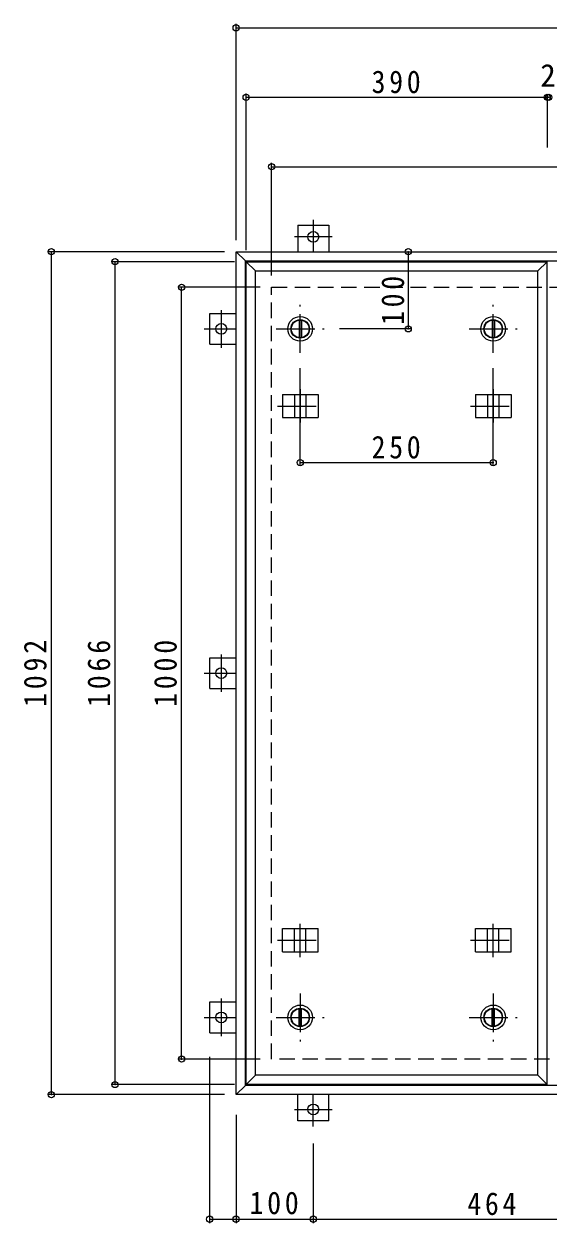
# Model space of a CAD drawing. Units: millimetres at full size, sheet at 1:10. Extents: x -2570 to 2311, y -1962 to 1296.
# Drawn here: x -2158 to -1479, y -288 to 1266 of the extents above; entities that cross this region are included whole.
import ezdxf
from ezdxf.enums import TextEntityAlignment as Align

# ---------------------------------------------------------------- set-up
doc = ezdxf.new("R2010")
doc.units = ezdxf.units.MM
doc.header["$LTSCALE"] = 10
doc.header["$PDMODE"] = 32
doc.header["$PDSIZE"] = 8
doc.linetypes.add('CHAIN1', pattern=[8, 5, -1, 1, -1])
doc.linetypes.add('DASHED2', pattern=[3, 2, -1])
for name, color, linetype, lineweight in [('0-1_躯体', 2, 'DASHED2', 9), ('0-2_仕上', 3, 'Continuous', 9), ('0-3_建具', 2, 'Continuous', 9), ('0-E', 3, 'Continuous', 9), ('0-F', 2, 'Continuous', 9)]:
    doc.layers.add(name, color=color, linetype=linetype, lineweight=lineweight)
doc.styles.add('ＭＳ ゴシック', font='')
doc.styles.get('ＭＳ ゴシック').set_extended_font_data('MS Gothic')

msp = doc.modelspace()

# ---------------------------------------------------------------- linework, layer by layer
at = {"layer": '0-1_躯体'}
for p, q in [((-1836.8, 924.52), (-336.8, 924.52)), ((-1836.8, -75.48), (-1836.8, 924.52)), ((-336.8, -75.48), (-1836.8, -75.48))]:
    msp.add_line(p, q, dxfattribs=at)
at = {"layer": '0-2_仕上'}
for p, q in [((-1869.8, 957.52), (-1857.8, 945.52)), ((-1869.8, 957.52), (-1479.8, 957.52)), ((-1869.8, -108.48), (-1869.8, 957.52)), ((-1491.8, 945.52), (-1479.8, 957.52)), ((-1479.8, -108.48), (-1479.8, 957.52)), ((-1857.8, 945.52), (-1491.8, 945.52)), ((-1857.8, -96.48), (-1857.8, 945.52)), ((-1491.8, -96.48), (-1491.8, 945.52)), ((-1869.8, -108.48), (-1857.8, -96.48)), ((-1479.8, -108.48), (-1869.8, -108.48))]:
    msp.add_line(p, q, dxfattribs=at)
msp.add_lwpolyline([(-1479.8, -108.48), (-1491.8, -96.48), (-1857.8, -96.48)], dxfattribs=at)
at = {"layer": '0-3_建具'}
for p, q in [((-1882.8, 970.52), (-1870.8, 958.52)), ((-1882.8, 970.52), (-290.8, 970.52)), ((-1882.8, -121.48), (-1882.8, 970.52)), ((-1870.8, 958.52), (-302.8, 958.52)), ((-1870.8, -109.48), (-1870.8, 958.52)), ((-1870.8, -109.48), (-1882.8, -121.48)), ((-290.8, -121.48), (-1882.8, -121.48)), ((-302.8, -109.48), (-1870.8, -109.48))]:
    msp.add_line(p, q, dxfattribs=at)
at = {"layer": '0-E', "linetype": 'CHAIN1'}
for p, q in [((-1782.8, 1011.69), (-1782.8, 970.52)), ((-1758.42, 989.72), (-1807.18, 989.72)), ((-1902, 894.89), (-1902, 846.14)), ((-1923.97, 870.52), (-1882.8, 870.52)), ((-1902, 448.89), (-1902, 400.14)), ((-1923.97, 424.52), (-1882.8, 424.52)), ((-1902, 2.89), (-1902, -45.86)), ((-1923.97, -21.48), (-1882.8, -21.48)), ((-1782.8, -162.66), (-1782.8, -121.48)), ((-1807.18, -140.68), (-1758.42, -140.68))]:
    msp.add_line(p, q, dxfattribs=at)
at = {"layer": '0-E'}
for p, q in [((-1802.8, 1004.72), (-1762.8, 1004.72)), ((-1802.8, 1004.72), (-1802.8, 970.52)), ((-1762.8, 1004.72), (-1762.8, 970.52)), ((-1917, 850.52), (-1917, 890.52)), ((-1917, 890.52), (-1882.8, 890.52)), ((-1917, 850.52), (-1882.8, 850.52)), ((-1917, 404.52), (-1917, 444.52)), ((-1917, 444.52), (-1882.8, 444.52)), ((-1917, 404.52), (-1882.8, 404.52)), ((-1917, -41.48), (-1917, -1.48)), ((-1917, -1.48), (-1882.8, -1.48)), ((-1917, -41.48), (-1882.8, -41.48)), ((-1802.8, -155.68), (-1802.8, -121.48)), ((-1762.8, -155.68), (-1762.8, -121.48)), ((-1762.8, -155.68), (-1802.8, -155.68))]:
    msp.add_line(p, q, dxfattribs=at)
for centre in [(-1782.8, 989.72), (-1902, 870.52), (-1902, 424.52), (-1902, -21.48), (-1782.8, -140.68)]:
    msp.add_circle(centre, 7, dxfattribs=at)
at = {"layer": '0-F', "color": 7}
for p, q in [((-1882.8, 985.52), (-1882.8, 1265.52)), ((-1882.8, 1260.52), (-290.8, 1260.52)), ((-1869.8, 972.52), (-1869.8, 1175.52)), ((-1869.8, 1170.52), (-1479.8, 1170.52)), ((-1479.8, 1173.52), (-1479.8, 1105.53)), ((-1479.8, 1170.52), (-1477.8, 1170.52)), ((-1836.8, 939.52), (-1836.8, 1085.52)), ((-1836.8, 1080.52), (-336.8, 1080.52)), ((-1897.8, 970.52), (-2127.06, 970.52)), ((-2122.06, -121.48), (-2122.06, 970.52)), ((-1659.88, 970.52), (-1659.88, 870.52)), ((-1884.8, 957.52), (-2044.59, 957.52)), ((-2039.59, -108.48), (-2039.59, 957.52)), ((-1851.8, 924.52), (-1958.42, 924.52)), ((-1953.42, -75.48), (-1953.42, 924.52)), ((-1656.88, 870.52), (-1748.8, 870.52)), ((-1799.8, 694.22), (-1799.8, 819.52)), ((-1549.8, 694.22), (-1549.8, 819.52)), ((-1799.8, 697.22), (-1549.8, 697.22)), ((-1851.8, -75.48), (-1958.42, -75.48)), ((-1917, -287.85), (-1917, -72.69)), ((-1884.8, -108.48), (-2044.59, -108.48)), ((-1897.8, -121.48), (-2127.06, -121.48)), ((-1882.8, -147.69), (-1882.8, -287.85)), ((-1782.8, -184.99), (-1782.8, -287.85)), ((-1917, -282.85), (-1882.8, -282.85)), ((-1882.8, -282.85), (-1782.8, -282.85)), ((-1782.8, -282.85), (-1318.8, -282.85))]:
    msp.add_line(p, q, dxfattribs=at)
at = {"layer": '0-F', "linetype": 'CHAIN1'}
for p, q in [((-1799.8, 839.52), (-1799.8, 901.52)), ((-1549.8, 839.52), (-1549.8, 901.52)), ((-1830.8, 870.52), (-1768.8, 870.52)), ((-1580.8, 870.52), (-1518.8, 870.52)), ((-1799.8, 9.52), (-1799.8, -52.48)), ((-1549.8, 9.52), (-1549.8, -52.48)), ((-1830.8, -21.48), (-1768.8, -21.48)), ((-1580.8, -21.48), (-1518.8, -21.48))]:
    msp.add_line(p, q, dxfattribs=at)
at = {"layer": '0-F'}
for p, q in [((-1801.3, 881.92), (-1801.3, 859.12)), ((-1798.3, 881.92), (-1798.3, 859.12)), ((-1551.3, 881.92), (-1551.3, 859.12)), ((-1548.3, 881.92), (-1548.3, 859.12)), ((-1801.3, -32.89), (-1801.3, -10.08)), ((-1798.3, -32.89), (-1798.3, -10.08)), ((-1551.3, -32.89), (-1551.3, -10.08)), ((-1548.3, -32.89), (-1548.3, -10.08))]:
    msp.add_line(p, q, dxfattribs=at)
at = {"layer": '0-F', "color": 4, "linetype": 'CHAIN1'}
for p, q in [((-1799.8, 792.63), (-1799.8, 749.4)), ((-1549.8, 792.63), (-1549.8, 749.4)), ((-1829.21, 770.52), (-1770.39, 770.52)), ((-1579.21, 770.52), (-1520.39, 770.52)), ((-1799.8, 56.4), (-1799.8, 99.64)), ((-1549.8, 56.4), (-1549.8, 99.64)), ((-1829.21, 78.52), (-1770.39, 78.52)), ((-1579.21, 78.52), (-1520.39, 78.52))]:
    msp.add_line(p, q, dxfattribs=at)
at = {"layer": '0-F', "color": 4}
for p, q in [((-1822.89, 785.52), (-1822.89, 755.52)), ((-1822.89, 785.52), (-1776.71, 785.52)), ((-1807.3, 785.52), (-1807.3, 755.52)), ((-1792.3, 785.52), (-1792.3, 755.52)), ((-1776.71, 785.52), (-1776.71, 755.52)), ((-1572.89, 785.52), (-1572.89, 755.52)), ((-1572.89, 785.52), (-1526.71, 785.52)), ((-1557.3, 785.52), (-1557.3, 755.52)), ((-1542.3, 785.52), (-1542.3, 755.52)), ((-1526.71, 785.52), (-1526.71, 755.52)), ((-1822.89, 755.52), (-1776.71, 755.52)), ((-1572.89, 755.52), (-1526.71, 755.52)), ((-1822.89, 63.52), (-1822.89, 93.52)), ((-1822.89, 93.52), (-1776.71, 93.52)), ((-1807.3, 63.52), (-1807.3, 93.52)), ((-1792.3, 63.52), (-1792.3, 93.52)), ((-1776.71, 63.52), (-1776.71, 93.52)), ((-1572.89, 63.52), (-1572.89, 93.52)), ((-1572.89, 93.52), (-1526.71, 93.52)), ((-1557.3, 63.52), (-1557.3, 93.52)), ((-1542.3, 63.52), (-1542.3, 93.52)), ((-1526.71, 63.52), (-1526.71, 93.52)), ((-1822.89, 63.52), (-1776.71, 63.52)), ((-1572.89, 63.52), (-1526.71, 63.52))]:
    msp.add_line(p, q, dxfattribs=at)
at = {"layer": '0-F'}
for centre, radius in [((-1799.8, 870.52), 16), ((-1549.8, 870.52), 16), ((-1799.8, 870.52), 12), ((-1799.8, 870.52), 11.5), ((-1549.8, 870.52), 12), ((-1549.8, 870.52), 11.5), ((-1799.8, -21.48), 16), ((-1799.8, -21.48), 12), ((-1799.8, -21.48), 11.5), ((-1549.8, -21.48), 16), ((-1549.8, -21.48), 12), ((-1549.8, -21.48), 11.5)]:
    msp.add_circle(centre, radius, dxfattribs=at)
at = {"layer": '0-F', "color": 7}
for p in [(-1882.8, 1260.52), (-1869.8, 1170.52), (-1479.8, 1170.52), (-1477.8, 1170.52), (-1836.8, 1080.52), (-2122.06, 970.52), (-1659.88, 970.52), (-2039.59, 957.52), (-1953.42, 924.52), (-1659.88, 870.52), (-1799.8, 697.22), (-1549.8, 697.22), (-1953.42, -75.48), (-2039.59, -108.48), (-2122.06, -121.48), (-1917, -282.85), (-1882.8, -282.85), (-1782.8, -282.85)]:
    msp.add_point(p, dxfattribs=at)

# ---------------------------------------------------------------- texts
at = {"layer": '0-F', "style": 'ＭＳ ゴシック'}
msp.add_text('2', height=29.33, dxfattribs=at).set_placement((-1488.8, 1175.52), align=Align.BOTTOM_LEFT)
at = {"layer": '0-F', "char_height": 29.33, "attachment_point": 7, "style": 'ＭＳ ゴシック'}
for s, insert in [('\\T1.27;\\W0.9;390', (-1707.3, 1175.52)), ('\\T1.27;\\W0.9;250', (-1707.3, 702.22)), ('\\T1.27;\\W0.9;100', (-1865.3, -276.85)), ('\\T1.27;\\W0.9;464', (-1583.3, -277.85))]:
    msp.add_mtext(s, dxfattribs=dict(at, insert=insert))
at = {"layer": '0-F', "char_height": 29.33, "attachment_point": 7, "rotation": 90, "style": 'ＭＳ ゴシック'}
for s, insert in [('\\T1.27;\\W0.9;100', (-1664.88, 875.61)), ('\\T1.28;\\W0.9;1092', (-2128.06, 380.77)), ('\\T1.28;\\W0.9;1066', (-2045.59, 380.77)), ('\\T1.28;\\W0.9;1000', (-1959.42, 380.77))]:
    msp.add_mtext(s, dxfattribs=dict(at, insert=insert))

doc.saveas('drawing.dxf')
